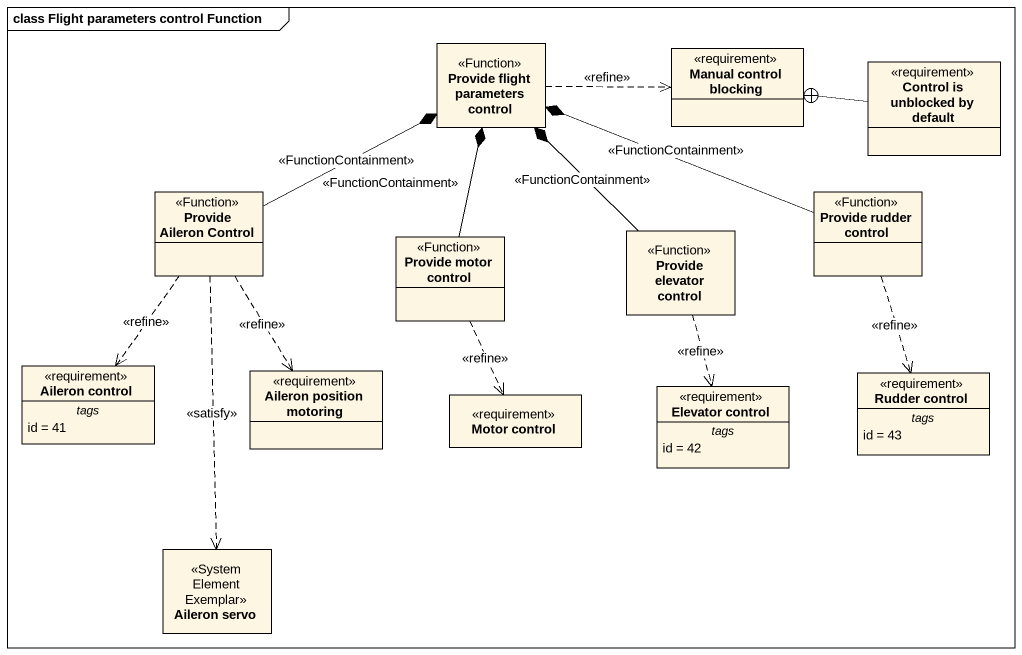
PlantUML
@startuml
mainframe class Flight parameters control Function
allowmixing
hide circle
hide empty members
class "Provide flight parameters control" as Provide_flight_parameters <<Function>>
class "Manual control blocking" as Manual_control_blocking <<requirement>>
class "Control is unblocked by default" as Control_is_unblocked_by <<requirement>>
class "Provide Aileron Control" as Provide_Aileron_Control <<Function>>
class "Provide rudder control" as Provide_rudder_control <<Function>>
class "Provide motor control" as Provide_motor_control <<Function>>
class "Provide elevator control" as Provide_elevator_control <<Function>>
class "Aileron control" as Aileron_control <<requirement>> {
  -- tags --
  id = 41
}
class "Aileron position motoring" as Aileron_position_motoring <<requirement>>
class "Rudder control" as Rudder_control <<requirement>> {
  -- tags --
  id = 43
}
class "Motor control" as Motor_control <<requirement>>
class "Elevator control" as Elevator_control <<requirement>> {
  -- tags --
  id = 42
}
rectangle "Aileron servo" as Aileron_servo <<SystemElementExemplar>>
Provide_flight_parameters .right.> Manual_control_blocking : <<refine>>
Control_is_unblocked_by -left-+ Manual_control_blocking
Provide_Aileron_Control -right-* Provide_flight_parameters : <<FunctionContainment>>
Provide_Aileron_Control ..> Aileron_control : <<refine>>
Provide_Aileron_Control ..> Aileron_position_motoring : <<refine>>
Provide_Aileron_Control ..> Aileron_servo : <<satisfy>>
Provide_rudder_control -left-* Provide_flight_parameters : <<FunctionContainment>>
Provide_rudder_control ..> Rudder_control : <<refine>>
Provide_motor_control -up-* Provide_flight_parameters : <<FunctionContainment>>
Provide_motor_control ..> Motor_control : <<refine>>
Provide_elevator_control -up-* Provide_flight_parameters : <<FunctionContainment>>
Provide_elevator_control ..> Elevator_control : <<refine>>
@enduml
